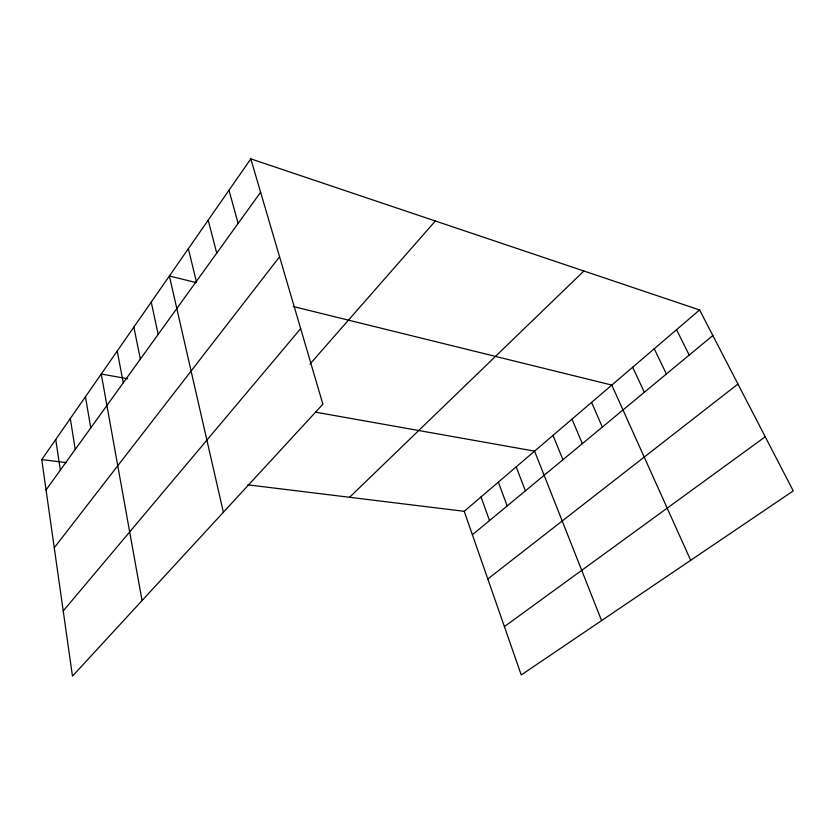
<?xml version="1.0" encoding="UTF-8"?>
<svg xmlns="http://www.w3.org/2000/svg" width="835" height="835" viewBox="0 0 835 835"><rect width="100%" height="100%" fill="white"/><g stroke="black" fill="none" stroke-linecap="round" stroke-linejoin="round"><path stroke-width="1.25" d="M250.803 158.859L322.884 404.213L72.468 676.141L41.75 459.605L250.803 158.859L699.605 309.962L793.25 490.907L521.249 674.951L464.229 511.323L247.745 484.822M46.05 489.936L260.614 192.248M54.254 547.76L279.568 256.773M63.22 610.959L300.673 328.625M309.973 364.081L435.348 220.983M349.583 497.284L583.895 270.999M464.229 511.323L699.605 309.962M472.391 534.765L712.829 335.513M487.807 578.979L737.942 384.037M504.403 626.594L765.246 436.788M41.75 459.605L66.257 462.611M127.651 378.725L101.244 374.028L142.044 600.584M315.588 412.166L534.588 451.13L601.586 620.593M196.423 282.658L169.38 275.988L223.373 512.273M293.21 306.518L611.794 385.081L690.681 560.306M676.538 329.689L689.219 355.084M654.243 348.769L666.403 373.986M632.669 367.223L644.338 392.273M591.577 402.376L602.338 427.082M571.985 419.128L582.329 443.667M553 435.379L562.936 459.73M516.187 466.869L525.372 490.865M498.349 482.129L507.179 505.947M481.033 496.94L489.519 520.57M228.988 190.223L238.142 223.425M208.197 220.137L216.724 253.13M188.355 248.694L196.309 281.458M151.239 302.093L158.18 334.365M133.861 327.09L140.353 359.102M117.213 351.044L123.277 382.795M85.452 396.74L90.744 427.938M70.297 418.544L75.233 449.449M55.736 439.481L60.35 470.095"/></g></svg>
